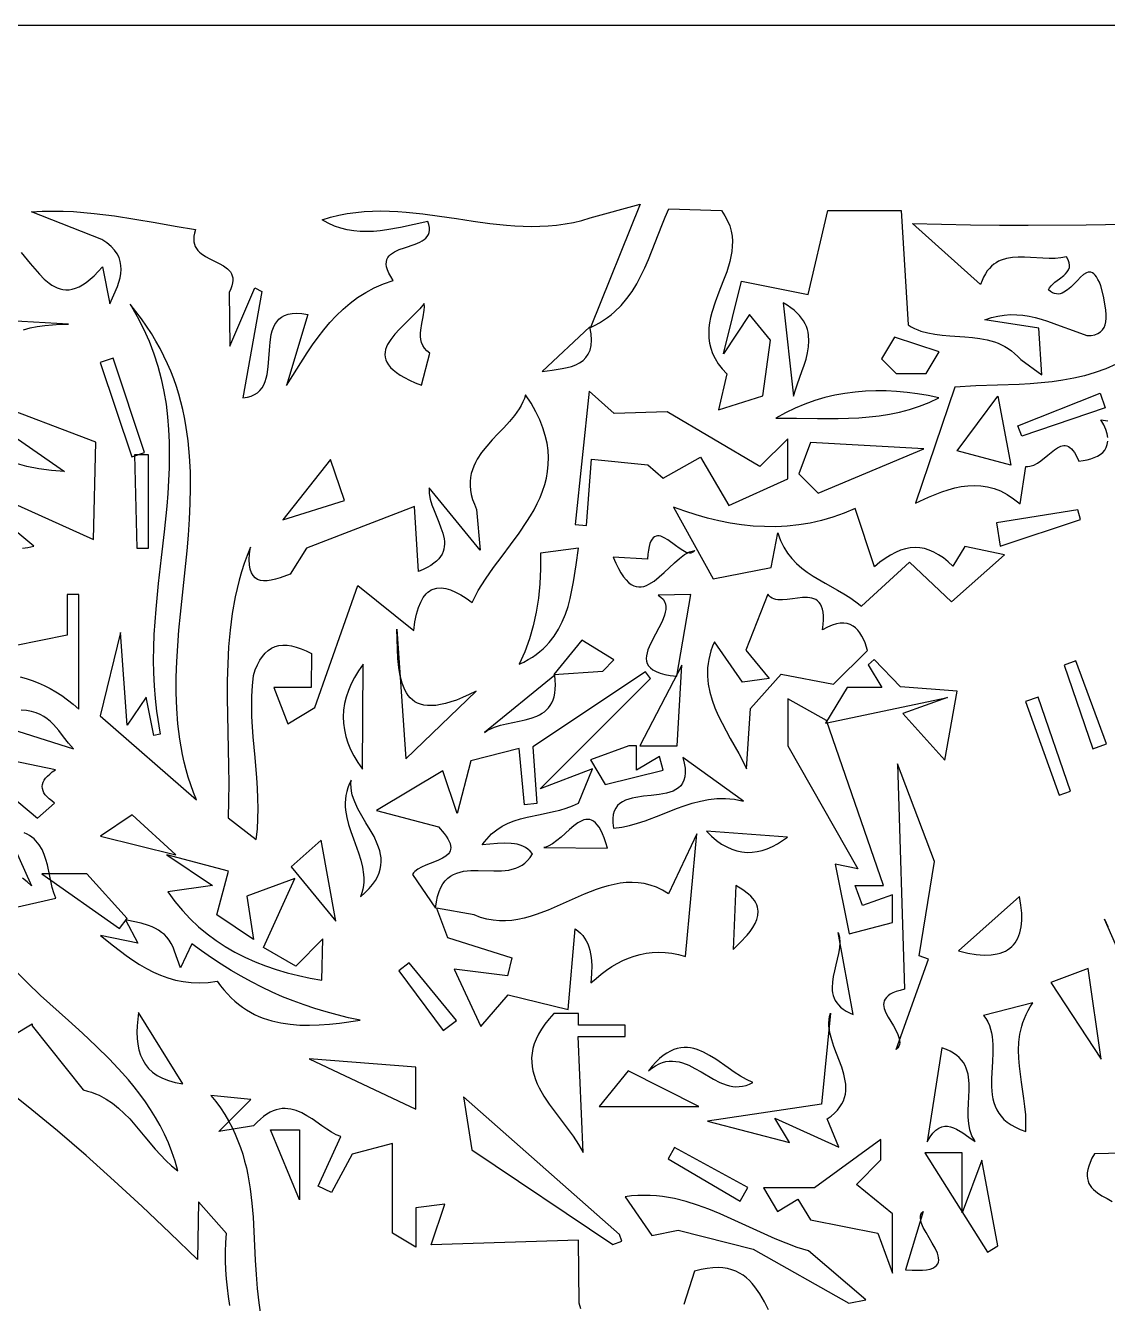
# Model space of a CAD drawing. Header units: metres. Extents: x 0 to 50, y 0 to 30.
# Drawn here: x 14.49 to 21.71, y 21.47 to 30 of the extents above; entities that cross this region are included whole.
import ezdxf

# ---------------------------------------------------------------- set-up
doc = ezdxf.new("R2010")
doc.units = ezdxf.units.M

msp = doc.modelspace()

# ---------------------------------------------------------------- linework, layer by layer
for points in [[(48, 30), (2, 30)], [(14.457016, 28.484497), (14.517451, 28.412404), (14.547899, 28.375535), (14.578965, 28.340095), (14.610994, 28.307567), (14.644333, 28.279434), (14.661603, 28.267479), (14.67933, 28.25718), (14.697558, 28.24872), (14.716331, 28.242287), (14.735691, 28.238065), (14.755682, 28.236239), (14.776348, 28.236995), (14.797732, 28.240519), (14.819877, 28.246995), (14.842827, 28.256609), (14.866624, 28.269547), (14.891313, 28.285994), (14.916936, 28.306135), (14.943538, 28.330156), (14.971161, 28.358242), (14.999848, 28.390578), (15.04876, 28.143334), (15.04876, 28.143334), (15.075753, 28.201503), (15.099325, 28.259232), (15.108852, 28.287796), (15.116351, 28.316084), (15.121432, 28.344044), (15.123704, 28.371619), (15.122777, 28.398755), (15.118259, 28.425398), (15.109759, 28.451491), (15.096888, 28.476981), (15.079253, 28.501813), (15.056466, 28.525931), (15.028133, 28.549281), (14.993866, 28.571807), (14.526461, 28.756351), (14.526461, 28.756351), (14.596838, 28.76023), (14.666792, 28.76163), (14.736357, 28.760758), (14.805566, 28.757825), (14.874453, 28.753038), (14.943052, 28.746608), (15.079519, 28.729649), (15.215235, 28.708621), (15.350469, 28.685194), (15.485488, 28.661039), (15.620563, 28.637828), (15.620563, 28.637828), (15.613577, 28.614729), (15.609536, 28.59355), (15.608237, 28.574162), (15.609475, 28.556438), (15.613046, 28.54025), (15.618747, 28.525472), (15.626373, 28.511976), (15.635721, 28.499635), (15.646586, 28.488321), (15.658764, 28.477907), (15.686245, 28.45927), (15.716532, 28.442704), (15.747991, 28.427191), (15.778992, 28.411713), (15.807902, 28.395249), (15.833089, 28.376783), (15.843776, 28.36648), (15.852921, 28.355295), (15.860319, 28.343099), (15.865766, 28.329765), (15.869058, 28.315167), (15.869991, 28.299176), (15.868362, 28.281666), (15.863966, 28.262509), (15.856599, 28.241578), (15.846057, 28.218745), (15.850406, 27.86002), (16.01702, 28.249107), (16.063377, 28.224588), (15.936861, 27.515421), (15.936861, 27.515421), (15.966649, 27.519201), (15.992665, 27.526224), (16.015181, 27.536253), (16.03447, 27.549052), (16.050803, 27.564384), (16.064455, 27.582013), (16.075696, 27.601703), (16.0848, 27.623218), (16.09204, 27.64632), (16.097688, 27.670775), (16.105298, 27.722794), (16.109812, 27.777384), (16.113409, 27.832654), (16.118271, 27.886715), (16.126579, 27.937674), (16.132706, 27.9614), (16.140513, 27.983642), (16.150271, 28.004163), (16.162253, 28.022728), (16.176732, 28.039099), (16.193981, 28.053041), (16.214272, 28.064317), (16.237878, 28.07269), (16.26507, 28.077925), (16.296123, 28.079786), (16.331308, 28.078035), (16.370898, 28.072436), (16.227567, 27.59706), (16.227567, 27.59706), (16.296569, 27.706985), (16.366335, 27.81513), (16.402284, 27.867815), (16.439359, 27.919191), (16.477872, 27.96897), (16.518134, 28.016864), (16.560458, 28.062585), (16.605154, 28.105845), (16.652535, 28.146356), (16.702912, 28.183831), (16.756597, 28.217981), (16.813902, 28.248518), (16.875138, 28.275155), (16.940617, 28.297603), (16.940617, 28.297603), (16.923651, 28.324141), (16.910719, 28.348267), (16.901574, 28.370131), (16.895968, 28.389883), (16.893655, 28.407672), (16.894386, 28.423647), (16.897914, 28.437959), (16.903993, 28.450757), (16.912374, 28.46219), (16.922811, 28.472409), (16.935056, 28.481562), (16.948862, 28.489799), (16.980165, 28.504125), (17.014744, 28.516584), (17.085809, 28.540683), (17.118339, 28.554717), (17.132988, 28.562754), (17.146229, 28.57167), (17.157815, 28.581615), (17.167499, 28.592739), (17.175034, 28.60519), (17.180172, 28.61912), (17.182666, 28.634676), (17.182268, 28.652009), (17.178732, 28.671269), (17.171809, 28.692604), (17.171809, 28.692604), (17.080384, 28.671935), (16.989267, 28.652179), (16.898748, 28.636041), (16.853804, 28.630174), (16.809118, 28.626226), (16.764726, 28.624535), (16.720666, 28.62544), (16.676972, 28.629278), (16.633682, 28.636387), (16.590832, 28.647106), (16.548458, 28.661773), (16.506595, 28.680726), (16.465281, 28.704303), (16.465281, 28.704303), (16.521528, 28.72095), (16.577744, 28.734463), (16.633932, 28.745049), (16.690091, 28.752918), (16.746222, 28.758277), (16.802326, 28.761336), (16.858405, 28.762303), (16.914459, 28.761386), (16.970488, 28.758793), (17.026493, 28.754734), (17.138436, 28.743048), (17.250295, 28.727996), (17.362076, 28.711247), (17.473784, 28.694466), (17.585427, 28.679323), (17.697011, 28.667484), (17.752782, 28.663325), (17.808542, 28.660618), (17.864289, 28.659571), (17.920026, 28.660392), (17.975753, 28.66329), (18.031471, 28.668474), (18.08718, 28.676151), (18.142882, 28.686531), (18.198577, 28.699822), (18.254266, 28.716232), (18.589313, 28.807787), (18.257832, 27.984261), (18.257832, 27.984261), (18.288299, 27.999246), (18.317206, 28.015314), (18.344618, 28.032418), (18.3706, 28.050514), (18.395217, 28.069558), (18.418534, 28.089502), (18.461525, 28.131916), (18.500094, 28.177396), (18.534758, 28.22558), (18.566038, 28.276108), (18.594451, 28.328619), (18.620518, 28.382753), (18.644756, 28.438148), (18.689823, 28.551279), (18.733805, 28.665126), (18.756686, 28.721417), (18.780852, 28.776804), (19.131924, 28.764582), (19.131924, 28.764582), (19.154887, 28.730607), (19.17308, 28.696632), (19.186841, 28.662656), (19.196505, 28.628679), (19.202407, 28.594699), (19.204885, 28.560717), (19.204273, 28.526733), (19.200908, 28.492744), (19.195126, 28.458752), (19.187263, 28.424756), (19.166637, 28.356747), (19.141717, 28.288716), (19.115192, 28.220657), (19.089749, 28.152567), (19.068076, 28.084441), (19.059494, 28.050364), (19.052862, 28.016277), (19.048516, 27.982179), (19.046792, 27.94807), (19.048027, 27.913949), (19.052557, 27.879816), (19.060716, 27.84567), (19.072842, 27.811511), (19.08927, 27.777338), (19.110336, 27.743152), (19.136377, 27.70895), (19.167727, 27.674734), (19.111653, 27.435435), (19.408167, 27.528603), (19.458826, 27.90041), (19.319376, 28.071377), (19.144508, 27.808859), (19.265387, 28.29427), (19.710048, 28.205637), (19.842689, 28.764582), (20.332199, 28.764582), (20.378488, 28.002622), (20.378488, 28.002622), (20.398921, 27.989884), (20.419979, 27.978773), (20.441618, 27.969163), (20.463794, 27.960925), (20.509591, 27.948057), (20.557028, 27.939151), (20.605761, 27.933185), (20.655449, 27.929139), (20.75632, 27.922731), (20.806819, 27.918328), (20.856903, 27.911765), (20.90623, 27.902024), (20.954458, 27.888083), (20.978053, 27.879219), (21.001244, 27.868923), (21.02399, 27.857067), (21.046247, 27.843523), (21.067973, 27.828165), (21.089124, 27.810865), (21.109658, 27.791495), (21.129532, 27.769927), (21.270652, 27.667739), (21.250115, 27.980161), (20.88935, 28.034997), (20.88935, 28.034997), (20.933761, 28.050345), (20.977198, 28.061168), (21.019818, 28.06781), (21.061774, 28.070618), (21.103224, 28.069935), (21.144322, 28.066107), (21.185224, 28.059479), (21.226085, 28.050395), (21.267061, 28.0392), (21.308307, 28.026239), (21.392232, 27.996399), (21.479105, 27.963634), (21.570169, 27.930703), (21.570169, 27.930703), (21.599017, 27.932019), (21.623736, 27.936522), (21.644553, 27.944086), (21.661696, 27.954583), (21.675393, 27.967884), (21.685873, 27.983863), (21.693364, 28.00239), (21.698093, 28.023339), (21.700289, 28.046581), (21.70018, 28.07199), (21.697994, 28.099436), (21.693959, 28.128792), (21.681254, 28.192724), (21.663892, 28.262764), (21.663892, 28.262764), (21.654675, 28.286382), (21.645419, 28.306045), (21.636117, 28.321991), (21.626763, 28.334457), (21.617349, 28.343683), (21.607867, 28.349905), (21.598311, 28.353362), (21.588674, 28.354291), (21.578947, 28.352931), (21.569124, 28.349518), (21.549161, 28.337489), (21.528726, 28.320107), (21.507762, 28.299276), (21.464015, 28.254874), (21.441116, 28.235111), (21.417457, 28.219509), (21.405324, 28.213864), (21.39298, 28.209973), (21.380416, 28.208074), (21.367626, 28.208405), (21.354603, 28.211204), (21.341339, 28.216708), (21.327827, 28.225156), (21.314059, 28.236785), (21.314059, 28.236785), (21.321705, 28.250263), (21.331961, 28.262891), (21.344266, 28.274859), (21.358057, 28.286357), (21.38785, 28.308696), (21.416843, 28.331421), (21.429634, 28.343403), (21.440539, 28.356048), (21.448994, 28.369547), (21.454439, 28.384089), (21.456311, 28.399862), (21.454047, 28.417057), (21.447086, 28.435863), (21.434865, 28.456467), (21.434865, 28.456467), (21.397921, 28.449102), (21.359236, 28.445745), (21.319214, 28.445418), (21.27826, 28.447141), (21.195179, 28.452822), (21.153862, 28.454823), (21.113234, 28.454959), (21.073701, 28.45225), (21.035667, 28.445718), (20.999539, 28.434384), (20.982316, 28.42661), (20.965721, 28.417269), (20.949805, 28.406238), (20.934618, 28.393394), (20.920211, 28.378616), (20.906636, 28.36178), (20.893942, 28.342765), (20.88218, 28.321449), (20.8714, 28.297708), (20.861654, 28.27142), (20.406925, 28.679158), (20.406925, 28.679158), (20.600326, 28.673866), (20.793632, 28.670364), (20.986846, 28.668481), (21.179968, 28.668049), (21.565948, 28.670857), (21.951585, 28.677434)], [(19.543271, 28.149223), (19.613644, 27.527075), (19.613644, 27.527075), (19.625573, 27.567992), (19.639404, 27.609148), (19.669275, 27.691741), (19.683567, 27.732959), (19.696265, 27.773979), (19.706494, 27.814691), (19.713381, 27.854987), (19.716052, 27.894756), (19.713632, 27.93389), (19.710241, 27.953184), (19.705248, 27.972279), (19.698547, 27.99116), (19.690026, 28.009813), (19.679577, 28.028226), (19.667091, 28.046385), (19.652458, 28.064275), (19.635569, 28.081883), (19.616316, 28.099195), (19.594587, 28.116199), (19.570275, 28.132879), (19.543271, 28.149223)], [(15.183282, 28.141097), (15.183282, 28.141097), (15.23159, 28.058611), (15.274061, 27.975794), (15.311003, 27.892663), (15.342723, 27.809235), (15.36953, 27.725528), (15.39173, 27.64156), (15.409633, 27.557347), (15.423546, 27.472908), (15.433777, 27.38826), (15.440633, 27.303421), (15.444423, 27.218408), (15.445455, 27.133239), (15.444036, 27.047931), (15.440475, 26.962502), (15.435078, 26.876969), (15.428155, 26.79135), (15.410959, 26.619923), (15.39135, 26.448363), (15.371791, 26.276808), (15.354745, 26.105401), (15.347934, 26.019796), (15.342675, 25.93428), (15.339275, 25.848871), (15.338044, 25.763586), (15.339288, 25.678443), (15.343316, 25.593459), (15.350434, 25.508653), (15.360953, 25.424041), (15.384243, 25.270061), (15.342853, 25.261622), (15.290692, 25.517899), (15.165063, 25.329301), (15.119774, 25.947965), (14.983638, 25.392114), (15.626177, 24.831798), (15.626177, 24.831798), (15.606325, 24.881672), (15.588327, 24.931747), (15.572112, 24.982016), (15.557611, 25.032472), (15.544753, 25.083108), (15.53347, 25.133917), (15.515345, 25.236028), (15.502679, 25.338749), (15.494912, 25.442024), (15.491487, 25.5458), (15.491844, 25.65002), (15.495426, 25.754629), (15.501673, 25.859572), (15.510028, 25.964794), (15.519932, 26.07024), (15.542153, 26.281581), (15.563868, 26.493155), (15.57314, 26.598891), (15.580611, 26.704519), (15.585721, 26.809984), (15.587912, 26.915232), (15.586627, 27.020206), (15.581305, 27.124851), (15.57139, 27.229113), (15.556323, 27.332936), (15.546682, 27.384666), (15.535544, 27.436265), (15.522839, 27.487727), (15.508497, 27.539045), (15.492447, 27.590212), (15.474621, 27.64122), (15.454949, 27.692064), (15.43336, 27.742736), (15.409784, 27.793229), (15.384153, 27.843536), (15.356396, 27.893651), (15.326444, 27.943567), (15.294226, 27.993276), (15.259673, 28.042772), (15.222715, 28.092048), (15.183282, 28.141097)], [(17.148039, 28.143711), (17.148039, 28.143711), (17.118146, 28.10967), (17.084991, 28.075635), (17.014973, 28.007581), (16.981153, 27.973557), (16.950154, 27.939532), (16.923497, 27.905505), (16.902704, 27.871474), (16.894981, 27.854456), (16.889294, 27.837437), (16.885833, 27.820415), (16.884789, 27.803392), (16.886352, 27.786366), (16.890711, 27.769337), (16.898057, 27.752306), (16.90858, 27.735271), (16.92247, 27.718233), (16.939918, 27.701191), (16.961112, 27.684146), (16.986245, 27.667096), (17.015505, 27.650043), (17.049083, 27.632984), (17.087169, 27.615922), (17.129952, 27.598854), (17.184738, 27.812848), (17.184738, 27.812848), (17.164883, 27.829287), (17.14947, 27.846748), (17.138048, 27.865134), (17.130168, 27.884346), (17.12538, 27.904287), (17.123234, 27.924859), (17.123279, 27.945963), (17.125066, 27.967502), (17.132063, 28.011493), (17.140624, 28.056047), (17.14715, 28.100381), (17.148524, 28.12222), (17.148039, 28.143711)], [(14.472336, 27.969809), (14.517164, 27.982377), (14.564282, 27.991865), (14.613481, 27.998681), (14.664551, 28.003236), (14.717283, 28.005941), (14.771467, 28.007205), (14.224151, 28.038999)], [(18.253752, 27.989594), (17.93367, 27.691767), (17.93367, 27.691767), (18.002138, 27.699828), (18.068929, 27.709835), (18.100687, 27.716566), (18.130817, 27.724982), (18.158913, 27.73548), (18.184574, 27.748462), (18.207395, 27.764325), (18.226973, 27.783469), (18.242905, 27.806294), (18.254788, 27.833198), (18.262217, 27.864581), (18.26479, 27.900842), (18.262102, 27.94238), (18.253752, 27.989594)], [(20.28614, 27.920092), (20.199807, 27.776085), (20.298413, 27.677398), (20.497567, 27.677398), (20.584182, 27.821876), (20.28614, 27.920092)], [(14.984442, 27.751096), (15.194338, 27.122198), (15.27872, 27.150298), (15.070087, 27.779564), (14.984442, 27.751096)], [(21.767087, 27.73923), (21.697586, 27.708986), (21.627171, 27.683658), (21.555973, 27.662775), (21.484126, 27.645864), (21.411762, 27.632453), (21.339016, 27.622069), (21.266018, 27.61424), (21.192904, 27.608493), (21.119805, 27.604357), (20.974186, 27.599024), (20.830224, 27.594462), (20.688984, 27.586892), (20.42693, 26.810986)], [(18.247822, 27.560151), (18.156121, 26.670082), (18.229609, 26.663894), (18.263214, 27.104655), (18.64063, 27.068335), (18.742157, 26.978337), (18.991187, 27.119948), (19.179953, 26.795849), (19.57422, 26.974748), (19.57422, 27.242524), (19.387963, 27.056114), (18.769546, 27.421111), (18.416016, 27.411241), (18.247822, 27.560151)], [(19.49482, 27.379436), (19.49482, 27.379436), (19.63343, 27.379068), (19.772226, 27.377396), (19.910761, 27.377553), (19.979791, 27.379296), (20.048588, 27.382671), (20.117096, 27.388069), (20.18526, 27.395882), (20.253023, 27.4065), (20.32033, 27.420317), (20.387124, 27.437722), (20.45335, 27.459107), (20.518952, 27.484865), (20.583874, 27.515386), (20.583874, 27.515386), (20.512559, 27.529653), (20.441596, 27.541454), (20.371002, 27.550669), (20.300794, 27.557175), (20.230991, 27.560849), (20.16161, 27.561569), (20.092667, 27.559214), (20.024181, 27.553661), (19.956169, 27.544787), (19.888648, 27.532471), (19.821636, 27.51659), (19.755151, 27.497022), (19.689209, 27.473645), (19.623828, 27.446336), (19.559026, 27.414974), (19.49482, 27.379436)], [(14.153029, 26.923597), (14.938367, 26.56896), (14.954755, 27.219524), (14.237638, 27.49027)], [(17.824222, 27.536064), (17.824222, 27.536064), (17.816094, 27.511461), (17.806059, 27.487602), (17.794294, 27.464419), (17.780976, 27.441842), (17.750391, 27.398222), (17.715721, 27.356181), (17.678383, 27.315158), (17.639797, 27.274592), (17.60138, 27.233922), (17.564549, 27.192587), (17.530723, 27.150026), (17.501319, 27.105677), (17.488718, 27.082657), (17.477755, 27.05898), (17.468606, 27.034575), (17.461449, 27.009373), (17.456461, 26.983303), (17.453819, 26.956296), (17.453701, 26.92828), (17.456283, 26.899186), (17.461743, 26.868945), (17.470258, 26.837484), (17.482006, 26.804736), (17.497163, 26.770629), (17.5212, 26.497538), (17.179831, 26.913756), (17.179831, 26.913756), (17.179524, 26.895149), (17.180831, 26.876395), (17.187597, 26.838532), (17.198737, 26.800345), (17.212858, 26.762018), (17.244476, 26.685659), (17.259189, 26.64799), (17.271316, 26.610901), (17.279464, 26.574574), (17.281611, 26.556753), (17.282241, 26.53919), (17.281181, 26.521907), (17.278256, 26.504928), (17.273292, 26.488274), (17.266115, 26.471969), (17.256552, 26.456036), (17.244428, 26.440495), (17.22957, 26.425371), (17.211802, 26.410686), (17.190952, 26.396462), (17.166846, 26.382722), (17.139308, 26.369489), (17.108166, 26.356785), (17.082893, 26.790124), (16.361637, 26.510586), (16.252819, 26.339088), (16.252819, 26.339088), (16.184918, 26.31377), (16.154024, 26.304537), (16.125302, 26.297936), (16.098853, 26.294224), (16.074777, 26.293661), (16.053175, 26.296508), (16.034147, 26.303023), (16.017795, 26.313467), (16.004218, 26.328097), (15.993518, 26.347175), (15.985795, 26.37096), (15.981149, 26.399711), (15.979682, 26.433687), (15.981494, 26.473149), (15.986686, 26.518355), (15.986686, 26.518355), (15.965093, 26.463614), (15.945532, 26.408718), (15.927909, 26.353669), (15.91213, 26.298474), (15.898101, 26.243136), (15.885729, 26.187659), (15.865576, 26.076309), (15.850922, 25.964459), (15.841013, 25.852143), (15.835099, 25.739397), (15.832429, 25.626257), (15.832252, 25.512757), (15.833814, 25.398933), (15.839157, 25.170453), (15.841435, 25.055868), (15.842447, 24.9411), (15.841444, 24.826184), (15.837673, 24.711156), (16.025792, 24.567178), (16.025792, 24.567178), (16.033164, 24.635828), (16.037193, 24.704396), (16.03835, 24.772893), (16.037109, 24.841331), (16.03394, 24.909719), (16.029317, 24.97807), (16.017593, 25.114703), (16.005713, 25.251319), (16.000894, 25.319648), (15.997453, 25.388007), (15.995861, 25.456405), (15.99659, 25.524855), (16.000112, 25.593368), (16.006899, 25.661954), (16.006899, 25.661954), (16.019355, 25.699681), (16.033479, 25.733423), (16.049251, 25.763213), (16.066651, 25.78909), (16.085659, 25.811089), (16.106258, 25.829246), (16.128427, 25.843598), (16.152146, 25.854181), (16.177397, 25.86103), (16.20416, 25.864182), (16.232416, 25.863674), (16.262145, 25.859541), (16.293327, 25.851819), (16.325945, 25.840546), (16.359977, 25.825756), (16.395405, 25.807487), (16.392941, 25.580685), (16.144111, 25.580685), (16.235795, 25.338773), (16.416194, 25.447102), (16.703861, 26.262928), (17.077906, 25.961513), (17.077906, 25.961513), (17.08563, 26.01976), (17.095865, 26.070817), (17.108549, 26.114895), (17.123616, 26.152208), (17.141003, 26.182967), (17.160647, 26.207385), (17.171295, 26.217282), (17.182483, 26.225674), (17.194204, 26.232586), (17.206448, 26.238046), (17.232477, 26.244714), (17.260508, 26.245889), (17.290475, 26.241785), (17.322315, 26.232614), (17.355964, 26.218587), (17.391359, 26.199918), (17.428435, 26.176817), (17.467128, 26.149499), (17.467128, 26.149499), (17.48683, 26.189088), (17.508546, 26.228242), (17.532021, 26.267027), (17.556998, 26.305512), (17.61043, 26.381852), (17.66679, 26.457803), (17.724025, 26.533907), (17.780081, 26.610706), (17.832907, 26.688741), (17.857467, 26.728392), (17.880449, 26.768554), (17.901597, 26.809297), (17.920654, 26.850687), (17.937364, 26.892792), (17.95147, 26.935681), (17.962715, 26.97942), (17.970843, 27.024077), (17.975597, 27.069721), (17.976721, 27.116419), (17.973957, 27.164238), (17.96705, 27.213247), (17.955743, 27.263512), (17.939779, 27.315102), (17.918901, 27.368085), (17.892854, 27.422528), (17.861379, 27.478498), (17.824222, 27.536064)], [(20.976634, 27.52652), (21.064639, 27.066559), (20.705714, 27.160269), (20.976634, 27.52652)], [(21.694231, 27.447909), (21.136114, 27.259324), (21.110238, 27.329072), (21.659371, 27.546924), (21.694231, 27.447909)], [(14.19691, 27.402821), (14.744726, 27.02339), (14.744726, 27.02339), (14.657858, 27.028962), (14.574152, 27.040074), (14.4935, 27.056539), (14.415798, 27.078171)], [(21.71064, 27.249544), (21.706099, 27.275724), (21.697228, 27.30424), (21.683777, 27.33516), (21.665496, 27.368552), (21.665496, 27.368552), (21.711181, 27.361993)], [(19.726224, 27.21719), (19.647286, 27.008909), (19.776996, 26.879091), (20.483373, 27.173889), (19.726224, 27.21719)], [(20.42693, 26.810986), (20.42693, 26.810986), (20.514486, 26.851579), (20.558239, 26.87009), (20.601977, 26.886872), (20.6457, 26.901522), (20.689411, 26.913635), (20.73311, 26.922809), (20.776798, 26.928639), (20.820477, 26.930722), (20.864147, 26.928655), (20.907811, 26.922033), (20.951468, 26.910453), (20.995121, 26.893512), (21.03877, 26.870806), (21.082417, 26.841931), (21.126063, 26.806484), (21.164859, 27.056149), (21.164859, 27.056149), (21.178083, 27.056224), (21.191087, 27.057959), (21.216469, 27.065776), (21.241068, 27.078327), (21.264946, 27.094338), (21.310793, 27.131647), (21.354514, 27.167518), (21.375735, 27.18173), (21.396613, 27.191763), (21.406943, 27.194814), (21.417211, 27.196343), (21.427425, 27.19619), (21.437593, 27.194196), (21.447723, 27.190203), (21.457821, 27.18405), (21.467898, 27.175579), (21.477959, 27.164631), (21.488013, 27.151046), (21.498069, 27.134666), (21.518214, 27.092881), (21.518214, 27.092881), (21.54617, 27.096324), (21.57279, 27.101289), (21.597826, 27.107843), (21.621026, 27.116053), (21.642143, 27.125989), (21.660926, 27.137718), (21.677126, 27.151308), (21.690492, 27.166826), (21.700777, 27.184341), (21.707729, 27.203921), (21.7111, 27.225632)], [(15.213609, 27.133805), (15.229338, 26.510603), (15.30665, 26.512557), (15.30665, 27.133805), (15.213609, 27.133805)], [(16.522584, 27.102835), (16.202669, 26.700187), (16.61593, 26.830039), (16.522584, 27.102835)], [(14.465657, 26.511296), (14.502005, 26.516669), (14.540656, 26.525839), (14.121031, 26.873755)], [(18.811701, 26.784475), (19.077229, 26.307206), (19.464383, 26.381899), (19.508038, 26.614086), (19.508038, 26.614086), (19.516195, 26.588271), (19.525465, 26.563812), (19.547144, 26.518686), (19.572662, 26.478166), (19.601609, 26.44171), (19.633575, 26.408776), (19.668148, 26.378822), (19.704919, 26.351306), (19.743475, 26.325685), (19.824303, 26.277962), (19.907346, 26.231317), (19.948671, 26.207043), (19.989317, 26.181413), (20.028874, 26.153883), (20.06693, 26.123912), (20.387716, 26.417257), (20.668567, 26.154309), (21.022111, 26.467599), (20.756898, 26.521668), (20.676996, 26.391807), (20.676996, 26.391807), (20.644986, 26.421151), (20.613277, 26.446576), (20.581781, 26.468075), (20.550412, 26.485641), (20.519084, 26.499268), (20.487709, 26.508948), (20.456202, 26.514676), (20.424477, 26.516445), (20.392446, 26.514248), (20.360023, 26.508077), (20.327122, 26.497928), (20.293656, 26.483793), (20.259539, 26.465665), (20.224684, 26.443537), (20.189005, 26.417404), (20.152416, 26.387258), (20.025331, 26.777304), (20.025331, 26.777304), (19.950284, 26.74519), (19.87494, 26.718246), (19.799338, 26.696296), (19.723521, 26.679162), (19.647528, 26.666665), (19.571401, 26.658628), (19.49518, 26.654874), (19.418906, 26.655224), (19.342619, 26.659502), (19.266362, 26.667529), (19.190174, 26.679127), (19.114095, 26.694119), (19.038168, 26.712328), (18.962433, 26.733575), (18.88693, 26.757683), (18.811701, 26.784475)], [(20.992945, 26.52408), (21.528222, 26.702972), (21.510509, 26.767552), (20.968788, 26.68097), (20.992945, 26.52408)], [(18.40945, 26.452533), (18.40945, 26.452533), (18.426504, 26.411806), (18.443553, 26.37638), (18.460596, 26.345997), (18.477635, 26.320397), (18.494668, 26.299322), (18.511697, 26.282513), (18.52872, 26.269711), (18.545739, 26.260658), (18.562753, 26.255095), (18.579762, 26.252763), (18.596766, 26.253404), (18.613766, 26.256758), (18.630761, 26.262567), (18.647751, 26.270571), (18.681718, 26.292134), (18.715667, 26.319377), (18.749598, 26.350228), (18.817409, 26.414478), (18.851289, 26.443737), (18.885154, 26.468325), (18.90208, 26.47822), (18.919002, 26.486172), (18.93592, 26.491921), (18.952835, 26.495208), (18.952835, 26.495208), (18.944989, 26.487171), (18.936424, 26.481902), (18.927197, 26.479165), (18.917367, 26.478724), (18.906994, 26.480342), (18.896138, 26.483783), (18.873208, 26.495189), (18.849053, 26.511052), (18.824144, 26.529479), (18.773958, 26.566466), (18.749628, 26.581245), (18.726436, 26.591026), (18.715415, 26.593452), (18.704857, 26.593919), (18.69482, 26.592192), (18.685363, 26.588033), (18.676546, 26.581207), (18.668428, 26.571477), (18.661067, 26.558607), (18.654524, 26.542361), (18.648856, 26.522502), (18.644124, 26.498794), (18.640387, 26.471), (18.637703, 26.438884), (18.40945, 26.452533)], [(17.781794, 25.736614), (17.781794, 25.736614), (17.812841, 25.751711), (17.841993, 25.767738), (17.869321, 25.784659), (17.894894, 25.802441), (17.918779, 25.821051), (17.941047, 25.840453), (17.961766, 25.860615), (17.981006, 25.881503), (18.015321, 25.925318), (18.044546, 25.971628), (18.069232, 26.020162), (18.089931, 26.070647), (18.107195, 26.122812), (18.121577, 26.176386), (18.133627, 26.231098), (18.143898, 26.286676), (18.161311, 26.399344), (18.178232, 26.512221), (17.92394, 26.478365), (17.92394, 26.478365), (17.92415, 26.373823), (17.919531, 26.273526), (17.90993, 26.177042), (17.895193, 26.083935), (17.875165, 25.993773), (17.849692, 25.906121), (17.81862, 25.820546), (17.781794, 25.736614)], [(14.449688, 25.652779), (14.490186, 25.641252), (14.530439, 25.627745), (14.570437, 25.612159), (14.610169, 25.5944), (14.649627, 25.574368), (14.688799, 25.551967), (14.727675, 25.5271), (14.766247, 25.499671), (14.804502, 25.469581), (14.842433, 25.436734), (14.841097, 26.201933), (14.763505, 26.201933), (14.763505, 25.931336), (14.234204, 25.823344)], [(18.927385, 26.201933), (18.709644, 26.19877), (18.709644, 26.19877), (18.727777, 26.185581), (18.741532, 26.171143), (18.751256, 26.155556), (18.757293, 26.13892), (18.759989, 26.121337), (18.759691, 26.102908), (18.756744, 26.083733), (18.751493, 26.063913), (18.735465, 26.022743), (18.714372, 25.980203), (18.668054, 25.894242), (18.64836, 25.852434), (18.640589, 25.832176), (18.634663, 25.812484), (18.630929, 25.793457), (18.629731, 25.775197), (18.631415, 25.757805), (18.636327, 25.741381), (18.644813, 25.726026), (18.657218, 25.711842), (18.673888, 25.698928), (18.695169, 25.687387), (18.721407, 25.677318), (18.752947, 25.668822), (18.790134, 25.662001), (18.833316, 25.656955), (18.927385, 26.201933)], [(19.441379, 26.205656), (19.295307, 25.831388), (19.450254, 25.641422), (19.272063, 25.617104), (19.084444, 25.886375), (19.084444, 25.886375), (19.071912, 25.856566), (19.061489, 25.827136), (19.053088, 25.79807), (19.046622, 25.76935), (19.042004, 25.74096), (19.039149, 25.712883), (19.037969, 25.685104), (19.038378, 25.657604), (19.043617, 25.60338), (19.054172, 25.550078), (19.069353, 25.497565), (19.088466, 25.445709), (19.110819, 25.394378), (19.13572, 25.343439), (19.190395, 25.242204), (19.246952, 25.140945), (19.274205, 25.089975), (19.299851, 25.038601), (19.325174, 25.44162), (19.530059, 25.670108), (19.880265, 25.602993), (20.107693, 25.82868), (20.107693, 25.82868), (20.090373, 25.879729), (20.08022, 25.903347), (20.068931, 25.925345), (20.0564, 25.945458), (20.042521, 25.963424), (20.027189, 25.978981), (20.010297, 25.991866), (19.99174, 26.001816), (19.971413, 26.008568), (19.949208, 26.011859), (19.925021, 26.011428), (19.898746, 26.00701), (19.870277, 25.998343), (19.839508, 25.985165), (19.806333, 25.967213), (19.806333, 25.967213), (19.810511, 26.001743), (19.812449, 26.032527), (19.812272, 26.059766), (19.810101, 26.083659), (19.806062, 26.104407), (19.800277, 26.122208), (19.792869, 26.137263), (19.783962, 26.149772), (19.77368, 26.159934), (19.762145, 26.16795), (19.749482, 26.174019), (19.735813, 26.178341), (19.721263, 26.181115), (19.705954, 26.182543), (19.673554, 26.182155), (19.639601, 26.178776), (19.605082, 26.174004), (19.570985, 26.169439), (19.538297, 26.166678), (19.508005, 26.167321), (19.494066, 26.169418), (19.481096, 26.172966), (19.469219, 26.178163), (19.458558, 26.185211), (19.449237, 26.194309), (19.441379, 26.205656)], [(16.963794, 25.970668), (17.02485, 25.105536), (17.493963, 25.556435), (17.493963, 25.556435), (17.447289, 25.533799), (17.403488, 25.514386), (17.362465, 25.498102), (17.324129, 25.484856), (17.288386, 25.474555), (17.255144, 25.467105), (17.224308, 25.462415), (17.195787, 25.460391), (17.169487, 25.46094), (17.145316, 25.463971), (17.123179, 25.46939), (17.102986, 25.477104), (17.084641, 25.487021), (17.068053, 25.499048), (17.053128, 25.513093), (17.039774, 25.529062), (17.027896, 25.546863), (17.017404, 25.566404), (17.008202, 25.587591), (17.0002, 25.610331), (16.987417, 25.660103), (16.978313, 25.714978), (16.972142, 25.774214), (16.968161, 25.837068), (16.963794, 25.970668)], [(18.199716, 25.897116), (18.013657, 25.669006), (18.338938, 25.690424), (18.41398, 25.765528), (18.199716, 25.897116)], [(20.11166, 25.732571), (20.202716, 25.580685), (19.96994, 25.580685), (19.827204, 25.342595), (20.639908, 25.514243), (20.343375, 25.407403), (20.622066, 25.096606), (20.705607, 25.557905), (20.327799, 25.586757), (20.151295, 25.768926), (20.11166, 25.732571)], [(16.740538, 25.73627), (16.740538, 25.73627), (16.70937, 25.692541), (16.682347, 25.648818), (16.659462, 25.605101), (16.640704, 25.561392), (16.626064, 25.51769), (16.615533, 25.473995), (16.609102, 25.430307), (16.606761, 25.386628), (16.608501, 25.342955), (16.614313, 25.299291), (16.624187, 25.255635), (16.638113, 25.211987), (16.656083, 25.168348), (16.678088, 25.124717), (16.704117, 25.081095), (16.734162, 25.037482), (16.740538, 25.73627)], [(18.624944, 25.685804), (17.871656, 25.186601), (17.899351, 24.806471), (17.817698, 24.799201), (17.780344, 25.175357), (17.458508, 25.091331), (17.367214, 24.74108), (17.272222, 25.02629), (16.829533, 24.761572), (17.242966, 24.651017), (17.242966, 24.651017), (17.280496, 24.607884), (17.29457, 24.588662), (17.305724, 24.570895), (17.314115, 24.554502), (17.319901, 24.5394), (17.323237, 24.525509), (17.32428, 24.512747), (17.323188, 24.501034), (17.320116, 24.490287), (17.315221, 24.480425), (17.30866, 24.471368), (17.291167, 24.45534), (17.268889, 24.441552), (17.243079, 24.429354), (17.214991, 24.418095), (17.156993, 24.395792), (17.129589, 24.383446), (17.104919, 24.369437), (17.084237, 24.353114), (17.075782, 24.343881), (17.068795, 24.333826), (17.22279, 24.10936), (17.22279, 24.10936), (17.228479, 24.150437), (17.236384, 24.186843), (17.246378, 24.218852), (17.258333, 24.246741), (17.272121, 24.270784), (17.287613, 24.291257), (17.304681, 24.308435), (17.323198, 24.322594), (17.343035, 24.334008), (17.364064, 24.342953), (17.386158, 24.349704), (17.409187, 24.354536), (17.433025, 24.357725), (17.457543, 24.359546), (17.508107, 24.360185), (17.611763, 24.357159), (17.662805, 24.357899), (17.687682, 24.359795), (17.711958, 24.363076), (17.735506, 24.368017), (17.758197, 24.374893), (17.779904, 24.38398), (17.800498, 24.395553), (17.819851, 24.409887), (17.837836, 24.427257), (17.854324, 24.447939), (17.869187, 24.472208), (17.869187, 24.472208), (17.854833, 24.488769), (17.8395, 24.502653), (17.82321, 24.514065), (17.805988, 24.523208), (17.787857, 24.530287), (17.76884, 24.535506), (17.748961, 24.53907), (17.728243, 24.541182), (17.684384, 24.541867), (17.637451, 24.539197), (17.535111, 24.530322), (17.535111, 24.530322), (17.54932, 24.551018), (17.564314, 24.570108), (17.58005, 24.587675), (17.596489, 24.603804), (17.631309, 24.63208), (17.668449, 24.655604), (17.707582, 24.675044), (17.748381, 24.691069), (17.790521, 24.704347), (17.833674, 24.715547), (17.921719, 24.734384), (18.009906, 24.752927), (18.053236, 24.763759), (18.095623, 24.776523), (18.13674, 24.791886), (18.176262, 24.810519), (18.271835, 25.03807), (17.921136, 24.904936), (18.658733, 25.642699), (18.624944, 25.685804)], [(18.836362, 25.192405), (18.866771, 25.730077), (18.587691, 25.192405), (18.836362, 25.192405)], [(21.418843, 25.729942), (21.610504, 25.172198), (21.703119, 25.205028), (21.497353, 25.758676), (21.418843, 25.729942)], [(18.018456, 25.663892), (17.550152, 25.280574), (17.550152, 25.280574), (17.56541, 25.291628), (17.581767, 25.301378), (17.617321, 25.317506), (17.655903, 25.330052), (17.696603, 25.340107), (17.780708, 25.35711), (17.822291, 25.366242), (17.862347, 25.37725), (17.899964, 25.391227), (17.917573, 25.39967), (17.934231, 25.409264), (17.949824, 25.420146), (17.964237, 25.432452), (17.977357, 25.44632), (17.98907, 25.461885), (17.999263, 25.479284), (18.00782, 25.498653), (18.014629, 25.52013), (18.019575, 25.543849), (18.022545, 25.569949), (18.023424, 25.598565), (18.022099, 25.629834), (18.018456, 25.663892)], [(19.57422, 25.506362), (19.57422, 25.193218), (20.041383, 24.371124), (19.891142, 24.403345), (19.983834, 23.937554), (20.272549, 24.012933), (20.272549, 24.198407), (20.072524, 24.126339), (20.024254, 24.260532), (20.214511, 24.260532), (19.832498, 25.361723), (19.57422, 25.506362)], [(21.160631, 25.48746), (21.386024, 24.86354), (21.461914, 24.890614), (21.245012, 25.517365), (21.160631, 25.48746)], [(14.29274, 25.334659), (14.805283, 25.171803), (14.805283, 25.171803), (14.771428, 25.210552), (14.739385, 25.252398), (14.70684, 25.294884), (14.671479, 25.335551), (14.652021, 25.354434), (14.630991, 25.371941), (14.608101, 25.387764), (14.583062, 25.401595), (14.555584, 25.413128), (14.525378, 25.422056), (14.492156, 25.42807), (14.455629, 25.430864)], [(18.513793, 25.192405), (18.256429, 25.099677), (18.35552, 24.934389), (18.741666, 25.029595), (18.717283, 25.120458), (18.565522, 25.029327), (18.565522, 25.192405), (18.513793, 25.192405)], [(14.16312, 25.046004), (14.565998, 24.709996), (14.679447, 24.810596), (14.679447, 24.810596), (14.660126, 24.824016), (14.643389, 24.837569), (14.629243, 24.851238), (14.617696, 24.865004), (14.608756, 24.878849), (14.60243, 24.892756), (14.598725, 24.906705), (14.59765, 24.920679), (14.599211, 24.934659), (14.603417, 24.948628), (14.610274, 24.962567), (14.619791, 24.976459), (14.631974, 24.990284), (14.646833, 25.004025), (14.664373, 25.017665), (14.684602, 25.031183), (14.223186, 25.127489), (14.16312, 25.046004)], [(18.874023, 25.115372), (18.874023, 25.115372), (18.883668, 25.076711), (18.888969, 25.042389), (18.890207, 25.012126), (18.887659, 24.985644), (18.881605, 24.962661), (18.872324, 24.942899), (18.860093, 24.926077), (18.845193, 24.911918), (18.827902, 24.90014), (18.808499, 24.890464), (18.787262, 24.882611), (18.764471, 24.876301), (18.715342, 24.867192), (18.663343, 24.860901), (18.610703, 24.85519), (18.559655, 24.847824), (18.535425, 24.84282), (18.512429, 24.836565), (18.490947, 24.828777), (18.471257, 24.819177), (18.453637, 24.807485), (18.438368, 24.793423), (18.425728, 24.77671), (18.415996, 24.757067), (18.40945, 24.734214), (18.406369, 24.707871), (18.407033, 24.67776), (18.41172, 24.6436), (18.41172, 24.6436), (18.465601, 24.649955), (18.518712, 24.660755), (18.571225, 24.675187), (18.623315, 24.692434), (18.726924, 24.732122), (18.830931, 24.773303), (18.883519, 24.792418), (18.93673, 24.809464), (18.990736, 24.823625), (19.045713, 24.834088), (19.101835, 24.840039), (19.159275, 24.840662), (19.188544, 24.838722), (19.218208, 24.835144), (19.248288, 24.829827), (19.278808, 24.82267), (18.874023, 25.115372)], [(20.306265, 25.071917), (20.353801, 23.56742), (20.353801, 23.56742), (20.324025, 23.560168), (20.29839, 23.552124), (20.276663, 23.543332), (20.258612, 23.533838), (20.244002, 23.523686), (20.2326, 23.512921), (20.224174, 23.501589), (20.21849, 23.489734), (20.215314, 23.477402), (20.214415, 23.464636), (20.215557, 23.451483), (20.21851, 23.437987), (20.228909, 23.410145), (20.243747, 23.381472), (20.279276, 23.323066), (20.296236, 23.294054), (20.310173, 23.265648), (20.31922, 23.238208), (20.321327, 23.224962), (20.321512, 23.212093), (20.319542, 23.199645), (20.315183, 23.187663), (20.308203, 23.176193), (20.298369, 23.165279), (20.514665, 23.769117), (20.450803, 23.790783), (20.554753, 24.420697), (20.306265, 25.071917)], [(16.659657, 24.962833), (16.659657, 24.962833), (16.647178, 24.937074), (16.637239, 24.911569), (16.629678, 24.886302), (16.624336, 24.861257), (16.621051, 24.836419), (16.619663, 24.811769), (16.62001, 24.787294), (16.621932, 24.762976), (16.629858, 24.714749), (16.642155, 24.666959), (16.657536, 24.619478), (16.674715, 24.572177), (16.709322, 24.4776), (16.724177, 24.430066), (16.735686, 24.382198), (16.742562, 24.333866), (16.743861, 24.309485), (16.743519, 24.284941), (16.741375, 24.260216), (16.73727, 24.235295), (16.731041, 24.210162), (16.722529, 24.1848), (16.722529, 24.1848), (16.753678, 24.212427), (16.780308, 24.239603), (16.802659, 24.26635), (16.820967, 24.292692), (16.835471, 24.318654), (16.84641, 24.344259), (16.854021, 24.369531), (16.858543, 24.394494), (16.860214, 24.419171), (16.859273, 24.443587), (16.855956, 24.467765), (16.850503, 24.49173), (16.843153, 24.515504), (16.834142, 24.539113), (16.812093, 24.585926), (16.786263, 24.632362), (16.758558, 24.678609), (16.730882, 24.72486), (16.705143, 24.771304), (16.683245, 24.818133), (16.674332, 24.841751), (16.667094, 24.865537), (16.661769, 24.889514), (16.658596, 24.913707), (16.657812, 24.938138), (16.659657, 24.962833)], [(15.196977, 24.730948), (14.986029, 24.590201), (15.489776, 24.464548), (15.196977, 24.730948)], [(17.944784, 24.51263), (18.371541, 24.50921), (18.371541, 24.50921), (18.360517, 24.54569), (18.349273, 24.577739), (18.337816, 24.605566), (18.326153, 24.62938), (18.314291, 24.649387), (18.302237, 24.665798), (18.289998, 24.678819), (18.277582, 24.688661), (18.264995, 24.69553), (18.252245, 24.699636), (18.239339, 24.701187), (18.226283, 24.700391), (18.213085, 24.697457), (18.199753, 24.692593), (18.172711, 24.67791), (18.145215, 24.658008), (18.117321, 24.634554), (18.060566, 24.583664), (18.03182, 24.559561), (18.002903, 24.538576), (17.973872, 24.522377), (17.959332, 24.516592), (17.944784, 24.51263)], [(14.355962, 24.635222), (14.526276, 24.257383), (14.526276, 24.257383), (14.496908, 24.283708), (14.466224, 24.309117)], [(14.386285, 24.106291), (14.686833, 24.17545), (14.686833, 24.17545), (14.67432, 24.210579), (14.664083, 24.247051), (14.647557, 24.322139), (14.631485, 24.396952), (14.621816, 24.43308), (14.610096, 24.467729), (14.595604, 24.500427), (14.57762, 24.530706), (14.555421, 24.558094), (14.542515, 24.570558), (14.528286, 24.582122), (14.512642, 24.592729), (14.495493, 24.602319), (14.476751, 24.610834)], [(18.968121, 24.604578), (18.77924, 24.204956), (18.77924, 24.204956), (18.738078, 24.228976), (18.69711, 24.247991), (18.65632, 24.262319), (18.615692, 24.272277), (18.575211, 24.278182), (18.534862, 24.28035), (18.49463, 24.279098), (18.454498, 24.274744), (18.414452, 24.267604), (18.374477, 24.257995), (18.334557, 24.246234), (18.294676, 24.232638), (18.214971, 24.201209), (18.13524, 24.166243), (18.05536, 24.130274), (17.975208, 24.095839), (17.89466, 24.065472), (17.8542, 24.052607), (17.813594, 24.041709), (17.772829, 24.033096), (17.731887, 24.027085), (17.690755, 24.023993), (17.649416, 24.024135), (17.607856, 24.027831), (17.566058, 24.035395), (17.524007, 24.047146), (17.481689, 24.063399), (17.229241, 24.10828), (17.303274, 23.912942), (17.731231, 23.778007), (17.704335, 23.656787), (17.346184, 23.702546), (17.525566, 23.318319), (17.70742, 23.530205), (18.109299, 23.431458), (18.154615, 23.97112), (18.154615, 23.97112), (18.173457, 23.957354), (18.190261, 23.942385), (18.205112, 23.926221), (18.218099, 23.908867), (18.229309, 23.89033), (18.23883, 23.870615), (18.246749, 23.84973), (18.253154, 23.827679), (18.258132, 23.80447), (18.261771, 23.780108), (18.265382, 23.727951), (18.264687, 23.671259), (18.260387, 23.610079), (18.260387, 23.610079), (18.294445, 23.640219), (18.328972, 23.668383), (18.364022, 23.69445), (18.399649, 23.718296), (18.435906, 23.739801), (18.472849, 23.758843), (18.51053, 23.775298), (18.549005, 23.789046), (18.588326, 23.799965), (18.628549, 23.807931), (18.669726, 23.812825), (18.711913, 23.814522), (18.755162, 23.812902), (18.799529, 23.807843), (18.845067, 23.799222), (18.89183, 23.786917), (18.968121, 24.604578)], [(19.030781, 24.622768), (19.030781, 24.622768), (19.064779, 24.58946), (19.098767, 24.560863), (19.132744, 24.536849), (19.166708, 24.51729), (19.200655, 24.502056), (19.234584, 24.491019), (19.268492, 24.48405), (19.302377, 24.481021), (19.336236, 24.481802), (19.370068, 24.486265), (19.40387, 24.494282), (19.43764, 24.505724), (19.471375, 24.520461), (19.505073, 24.538366), (19.538732, 24.559309), (19.57235, 24.583162), (19.030781, 24.622768)], [(16.459023, 24.562063), (16.259602, 24.385287), (16.556746, 24.021812), (16.459023, 24.562063)], [(15.428966, 24.46366), (15.733407, 24.260532), (15.434956, 24.216818), (15.434956, 24.216818), (15.4824, 24.15262), (15.532469, 24.092691), (15.585082, 24.036898), (15.640157, 23.985112), (15.697616, 23.9372), (15.757376, 23.893032), (15.819357, 23.852476), (15.883479, 23.815402), (15.949661, 23.781677), (16.017821, 23.751171), (16.087881, 23.723753), (16.159758, 23.699291), (16.233372, 23.677655), (16.308642, 23.658712), (16.385489, 23.642332), (16.46383, 23.628383), (16.471411, 23.904193), (16.289934, 23.722567), (16.074105, 23.845299), (16.283115, 24.306686), (15.961954, 24.188695), (16.008111, 23.899209), (15.763644, 24.063752), (15.839671, 24.35543), (15.428966, 24.46366)], [(14.594565, 24.338188), (15.11236, 23.972154), (15.164139, 24.038947), (14.89581, 24.338188), (14.594565, 24.338188)], [(19.227481, 24.260532), (19.209621, 23.833424), (19.209621, 23.833424), (19.256203, 23.87885), (19.302347, 23.927461), (19.323344, 23.952818), (19.341937, 23.978802), (19.357363, 24.005354), (19.368856, 24.032418), (19.375652, 24.059937), (19.376986, 24.087854), (19.375366, 24.101944), (19.372094, 24.116112), (19.367075, 24.130351), (19.360212, 24.144655), (19.35141, 24.159015), (19.340574, 24.173425), (19.327608, 24.187878), (19.312416, 24.202366), (19.274973, 24.231421), (19.227481, 24.260532)], [(21.12254, 24.186782), (20.714226, 23.823439), (20.714226, 23.823439), (20.77622, 23.809059), (20.833077, 23.799928), (20.884858, 23.795981), (20.931619, 23.797153), (20.97342, 23.803379), (20.992479, 23.808367), (21.010319, 23.814593), (21.026948, 23.822051), (21.042374, 23.830731), (21.056603, 23.840626), (21.069644, 23.851728), (21.081503, 23.864027), (21.092187, 23.877517), (21.101704, 23.892189), (21.110061, 23.908035), (21.123326, 23.943215), (21.132038, 23.982994), (21.136258, 24.027305), (21.136042, 24.076083), (21.13145, 24.129264), (21.12254, 24.186782)], [(15.152068, 24.030461), (15.234947, 23.875372), (14.986662, 23.926203), (14.986662, 23.926203), (15.071882, 23.857807), (15.15833, 23.792538), (15.20236, 23.761943), (15.247109, 23.733168), (15.292716, 23.706561), (15.339319, 23.682469), (15.387055, 23.661237), (15.436062, 23.643212), (15.486477, 23.628742), (15.538438, 23.618171), (15.592083, 23.611848), (15.647549, 23.610117), (15.704974, 23.613327), (15.764496, 23.621823), (15.764496, 23.621823), (15.786783, 23.591152), (15.809736, 23.562511), (15.833337, 23.535842), (15.85757, 23.511089), (15.882414, 23.488194), (15.907853, 23.467098), (15.933869, 23.447745), (15.960444, 23.430077), (15.98756, 23.414037), (16.015199, 23.399566), (16.043342, 23.386607), (16.071973, 23.375103), (16.130624, 23.356228), (16.191009, 23.342481), (16.252983, 23.333402), (16.316403, 23.328529), (16.381127, 23.327402), (16.44701, 23.329561), (16.513909, 23.334546), (16.581681, 23.341894), (16.719269, 23.361843), (16.719269, 23.361843), (16.642392, 23.377627), (16.566562, 23.395591), (16.491747, 23.415726), (16.417915, 23.438022), (16.345034, 23.462472), (16.273071, 23.489067), (16.201996, 23.517797), (16.131775, 23.548653), (16.062377, 23.581627), (15.993769, 23.616709), (15.925921, 23.653892), (15.858798, 23.693165), (15.792371, 23.73452), (15.726606, 23.777948), (15.661471, 23.823441), (15.596935, 23.870989), (15.520166, 23.710331), (15.480016, 23.821014), (15.480016, 23.821014), (15.470457, 23.848326), (15.458801, 23.872888), (15.445182, 23.894883), (15.42974, 23.914494), (15.41261, 23.931903), (15.39393, 23.947294), (15.373838, 23.960851), (15.35247, 23.972754), (15.329964, 23.983189), (15.306456, 23.992337), (15.256986, 24.007507), (15.205157, 24.019727), (15.152068, 24.030461)], [(21.688484, 24.034226), (21.688484, 24.034226), (21.700604, 24.010228), (21.711213, 23.985456)], [(22.037592, 23.240412), (21.688484, 24.034226)], [(19.91087, 23.947302), (19.91087, 23.947302), (19.916166, 23.931362), (19.919745, 23.914874), (19.922384, 23.880441), (19.920049, 23.844381), (19.914005, 23.807071), (19.895838, 23.73021), (19.886242, 23.691414), (19.877989, 23.652876), (19.872342, 23.614975), (19.870565, 23.578087), (19.871521, 23.560142), (19.873919, 23.542591), (19.877916, 23.525482), (19.883669, 23.508862), (19.891337, 23.492779), (19.901078, 23.477279), (19.913049, 23.462409), (19.927408, 23.448218), (19.944314, 23.434751), (19.963924, 23.422057), (19.986396, 23.410181), (20.011887, 23.399172), (19.91087, 23.947302)], [(16.976961, 23.689549), (17.273705, 23.291106), (17.361733, 23.35967), (17.04623, 23.743725), (16.976961, 23.689549)], [(14.400645, 23.258311), (14.530729, 23.336425), (14.530729, 23.322294), (14.871047, 22.895095), (14.871047, 22.895095), (14.899061, 22.888134), (14.925927, 22.879846), (14.951705, 22.8703), (14.976457, 22.859565), (15.023129, 22.834801), (15.066434, 22.806104), (15.106864, 22.774022), (15.14491, 22.739106), (15.181064, 22.701905), (15.215818, 22.662969), (15.283091, 22.582087), (15.350662, 22.500856), (15.385788, 22.461484), (15.422464, 22.423673), (15.46118, 22.387974), (15.502429, 22.354934), (15.502429, 22.354934), (15.484043, 22.419511), (15.462902, 22.4819), (15.439147, 22.542212), (15.412918, 22.600559), (15.384356, 22.657052), (15.353604, 22.711804), (15.320801, 22.764925), (15.286088, 22.816528), (15.249607, 22.866723), (15.211498, 22.915622), (15.171902, 22.963337), (15.130961, 23.009979), (15.045605, 23.10049), (14.956557, 23.188048), (14.864946, 23.273546), (14.771898, 23.357875), (14.586005, 23.526594), (14.495414, 23.61277), (14.407898, 23.701345)], [(21.578826, 23.706729), (21.331558, 23.61286), (21.667551, 23.10145), (21.578826, 23.706729)], [(21.210527, 23.477122), (20.881288, 23.392203), (20.881288, 23.392203), (20.897028, 23.3712), (20.910067, 23.349063), (20.920629, 23.325886), (20.928941, 23.301762), (20.935227, 23.276782), (20.939714, 23.251042), (20.94419, 23.197647), (20.944173, 23.14232), (20.941465, 23.085806), (20.935197, 22.972187), (20.935242, 22.91657), (20.939813, 22.862738), (20.944359, 22.836724), (20.950713, 22.811436), (20.959099, 22.786966), (20.969744, 22.763406), (20.982874, 22.740851), (20.998712, 22.719393), (21.017486, 22.699125), (21.03942, 22.68014), (21.06474, 22.66253), (21.093671, 22.64639), (21.126439, 22.631811), (21.163269, 22.618886), (21.163269, 22.618886), (21.164702, 22.674186), (21.162655, 22.729238), (21.157918, 22.784046), (21.151278, 22.838617), (21.135451, 22.947072), (21.121487, 23.054649), (21.117177, 23.108123), (21.1157, 23.161395), (21.117845, 23.214472), (21.124402, 23.267358), (21.136159, 23.320061), (21.144235, 23.346345), (21.153906, 23.372585), (21.165273, 23.398782), (21.178433, 23.424937), (21.193485, 23.45105), (21.210527, 23.477122)], [(15.240078, 23.413128), (15.240078, 23.413128), (15.234265, 23.367281), (15.230656, 23.322892), (15.229472, 23.28011), (15.230931, 23.239082), (15.235255, 23.199954), (15.242663, 23.162876), (15.253375, 23.127993), (15.267612, 23.095454), (15.285592, 23.065405), (15.307536, 23.037995), (15.333664, 23.013371), (15.364196, 22.99168), (15.399351, 22.973069), (15.43935, 22.957687), (15.484413, 22.945681), (15.53476, 22.937197), (15.240078, 23.413128)], [(18.012959, 23.404745), (18.012959, 23.404745), (17.980878, 23.369464), (17.953133, 23.334905), (17.929537, 23.301038), (17.909903, 23.26783), (17.894044, 23.23525), (17.881772, 23.203266), (17.872901, 23.171846), (17.867242, 23.140959), (17.86461, 23.110573), (17.864817, 23.080656), (17.867675, 23.051177), (17.872997, 23.022104), (17.880597, 22.993405), (17.890287, 22.965048), (17.90188, 22.937002), (17.915188, 22.909236), (17.946204, 22.854413), (17.981835, 22.800326), (18.020586, 22.746722), (18.060959, 22.693347), (18.101456, 22.639947), (18.14058, 22.58627), (18.176833, 22.53206), (18.208717, 22.477066), (18.175927, 23.251004), (18.487929, 23.251004), (18.487929, 23.32866), (18.177561, 23.32866), (18.177561, 23.406316), (18.012959, 23.404745)], [(19.859199, 23.40742), (19.798627, 22.801305), (19.037612, 22.687402), (19.586937, 22.543829), (19.489053, 22.707103), (19.915399, 22.513649), (19.837482, 22.701991), (19.837482, 22.701991), (19.864117, 22.721324), (19.88708, 22.741053), (19.90657, 22.761157), (19.922788, 22.781613), (19.935933, 22.802399), (19.946205, 22.823493), (19.953804, 22.844873), (19.958929, 22.866516), (19.96178, 22.888401), (19.962558, 22.910504), (19.961461, 22.932805), (19.958689, 22.955281), (19.948921, 23.000669), (19.934851, 23.046491), (19.900199, 23.138728), (19.882813, 23.184789), (19.867518, 23.230574), (19.85591, 23.275907), (19.851989, 23.298349), (19.84959, 23.320611), (19.848911, 23.342671), (19.850153, 23.364507), (19.853516, 23.386098), (19.859199, 23.40742)], [(18.643573, 23.022171), (18.643573, 23.022171), (18.667816, 23.041547), (18.691647, 23.057207), (18.715091, 23.069384), (18.738174, 23.078306), (18.760921, 23.084207), (18.783359, 23.087317), (18.805512, 23.087866), (18.827406, 23.086087), (18.849068, 23.082209), (18.870523, 23.076465), (18.912913, 23.060301), (18.954781, 23.039442), (18.996334, 23.015737), (19.079312, 22.967184), (19.121149, 22.946033), (19.16349, 22.92943), (19.184914, 22.923413), (19.206541, 22.919225), (19.228398, 22.917099), (19.250508, 22.917266), (19.272899, 22.919956), (19.295596, 22.9254), (19.318624, 22.933831), (19.342009, 22.945478), (19.342009, 22.945478), (19.299877, 22.963959), (19.258276, 22.987234), (19.21705, 23.013884), (19.176042, 23.042492), (19.094047, 23.099907), (19.052746, 23.125877), (19.011032, 23.14813), (18.968748, 23.165249), (18.947343, 23.17144), (18.925737, 23.175816), (18.903909, 23.178198), (18.881841, 23.17841), (18.859511, 23.176275), (18.836902, 23.171615), (18.813992, 23.164254), (18.790763, 23.154012), (18.767195, 23.140715), (18.743267, 23.124183), (18.718961, 23.10424), (18.694256, 23.080709), (18.669133, 23.053411), (18.643573, 23.022171)], [(20.604017, 23.176134), (20.504503, 22.548736), (20.504503, 22.548736), (20.524048, 22.581467), (20.543589, 22.607348), (20.563141, 22.626917), (20.582719, 22.640714), (20.602337, 22.649276), (20.622012, 22.653144), (20.641757, 22.652856), (20.661589, 22.64895), (20.681522, 22.641966), (20.701571, 22.632443), (20.742078, 22.607933), (20.78323, 22.579733), (20.825148, 22.552153), (20.825148, 22.552153), (20.81348, 22.570235), (20.803856, 22.589064), (20.796102, 22.608573), (20.790043, 22.628698), (20.782321, 22.67053), (20.7793, 22.714038), (20.77959, 22.758698), (20.781803, 22.803985), (20.786438, 22.894347), (20.786082, 22.938373), (20.782092, 22.980933), (20.778299, 23.001498), (20.773077, 23.021501), (20.766251, 23.040874), (20.757649, 23.059553), (20.747096, 23.077472), (20.734418, 23.094566), (20.719442, 23.11077), (20.701995, 23.126017), (20.681903, 23.140242), (20.658991, 23.153381), (20.633087, 23.165366), (20.604017, 23.176134)], [(16.378472, 23.103812), (17.09127, 22.767635), (17.09127, 23.046931), (16.378472, 23.103812)], [(18.509883, 23.023595), (18.315326, 22.785068), (18.981233, 22.785068), (18.509883, 23.023595)], [(15.850348, 21.456789), (15.841274, 21.515615), (15.833699, 21.574763), (15.827771, 21.634257), (15.823635, 21.694119), (15.82144, 21.754372), (15.821331, 21.81504), (15.823457, 21.876144), (15.827963, 21.937709), (15.63942, 22.148096), (15.634719, 21.764389), (15.634719, 21.764389), (15.449492, 21.941699), (15.2641, 22.116422), (15.077668, 22.288205), (14.889324, 22.456693), (14.698192, 22.621533), (14.503399, 22.782374), (14.404356, 22.861183)], [(15.723256, 22.858769), (15.723256, 22.858769), (15.756873, 22.817122), (15.787672, 22.774918), (15.815783, 22.732183), (15.84134, 22.688943), (15.864474, 22.645225), (15.885319, 22.601056), (15.904005, 22.556463), (15.920665, 22.511472), (15.935432, 22.46611), (15.948437, 22.420404), (15.959814, 22.37438), (15.969694, 22.328065), (15.985492, 22.234669), (15.996889, 22.14043), (16.004944, 22.045561), (16.010715, 21.950276), (16.019633, 21.759312), (16.024897, 21.66406), (16.032109, 21.569246), (16.042324, 21.475084), (16.056603, 21.381787)], [(18.19289, 21.435177), (18.182525, 21.472013), (18.177042, 21.892986), (17.193462, 21.860492), (17.284459, 22.133708), (17.09127, 22.107342), (17.09127, 21.84543), (16.936086, 21.938617), (16.936086, 22.537469), (16.665645, 22.466861), (16.528928, 22.210305), (16.438895, 22.252368), (16.590653, 22.584228), (16.590653, 22.584228), (16.55967, 22.596563), (16.52839, 22.613399), (16.496723, 22.633547), (16.464577, 22.655818), (16.398482, 22.701975), (16.364352, 22.723483), (16.329377, 22.74236), (16.293468, 22.757417), (16.256532, 22.767464), (16.237651, 22.770237), (16.218479, 22.771313), (16.199005, 22.770541), (16.179217, 22.767775), (16.159104, 22.762865), (16.138655, 22.755662), (16.117857, 22.746018), (16.096701, 22.733784), (16.075174, 22.718812), (16.053265, 22.700954), (16.030963, 22.68006), (16.008255, 22.655981), (15.775423, 22.617446), (15.98937, 22.831569), (15.723256, 22.858769)], [(17.408692, 22.849552), (17.465163, 22.495374), (18.407376, 21.864553), (18.466828, 21.885973), (18.451231, 21.929335), (17.408692, 22.849552)], [(16.315349, 22.162068), (16.120517, 22.629755), (16.315349, 22.629755), (16.315349, 22.162068)], [(20.194957, 22.565558), (19.751893, 22.241475), (19.411276, 22.241475), (19.505756, 22.083879), (19.642683, 22.166103), (19.725137, 22.028568), (20.176663, 21.938568), (20.272549, 21.671998), (20.272549, 22.06873), (20.032275, 22.265034), (20.194957, 22.42785), (20.194957, 22.565558)], [(18.775491, 22.435513), (19.257364, 22.152746), (19.307398, 22.243052), (18.81892, 22.511965), (18.775491, 22.435513)], [(20.490231, 22.474443), (20.907839, 21.81331), (20.97747, 21.854427), (20.870704, 22.42641), (20.738102, 22.074216), (20.738102, 22.474443), (20.490231, 22.474443)], [(21.621422, 22.468445), (21.621422, 22.468445), (21.605493, 22.439137), (21.592966, 22.411951), (21.583657, 22.386771), (21.577383, 22.363478), (21.573961, 22.341956), (21.573209, 22.322086), (21.574942, 22.303752), (21.578979, 22.286837), (21.585136, 22.271222), (21.59323, 22.256791), (21.603078, 22.243425), (21.614497, 22.231008), (21.641316, 22.208551), (21.672221, 22.188479), (21.705749, 22.169854), (21.740436, 22.151736)], [(21.904166, 22.474443), (21.621422, 22.468445)], [(18.488378, 22.18227), (18.6671, 21.922799), (18.842636, 21.958585), (19.343954, 21.833153), (19.982647, 21.471964), (20.0954, 21.494951), (19.713095, 21.821563), (19.713095, 21.821563), (19.637872, 21.844542), (19.56346, 21.871529), (19.489646, 21.901651), (19.41622, 21.934039), (19.269684, 22.002125), (19.196152, 22.036081), (19.122161, 22.068818), (19.047501, 22.099464), (18.97196, 22.127148), (18.895327, 22.150999), (18.81739, 22.170146), (18.777867, 22.177683), (18.737938, 22.183717), (18.697578, 22.18814), (18.65676, 22.190843), (18.615457, 22.191716), (18.573644, 22.19065), (18.531293, 22.187538), (18.488378, 22.18227)], [(20.477697, 22.08352), (20.361496, 21.695498), (20.361496, 21.695498), (20.404199, 21.692281), (20.44151, 21.691232), (20.473716, 21.692235), (20.501103, 21.69517), (20.523959, 21.69992), (20.542571, 21.706367), (20.557226, 21.714394), (20.568212, 21.723882), (20.575815, 21.734713), (20.580323, 21.74677), (20.582023, 21.759935), (20.581202, 21.774089), (20.578148, 21.789116), (20.573147, 21.804897), (20.558455, 21.838249), (20.539423, 21.873203), (20.51835, 21.908816), (20.497533, 21.944144), (20.479269, 21.978246), (20.465856, 22.010177), (20.461686, 22.025035), (20.459591, 22.038996), (20.459857, 22.051943), (20.462772, 22.063758), (20.468623, 22.074323), (20.477697, 22.08352)], [(18.952614, 21.685073), (18.880217, 21.462212)], [(19.446617, 21.427344), (19.418554, 21.48185), (19.388509, 21.533518), (19.355447, 21.581018), (19.337462, 21.602789), (19.318334, 21.623019), (19.297934, 21.641542), (19.276134, 21.658191), (19.252803, 21.672801), (19.227812, 21.685205), (19.201033, 21.695237), (19.172335, 21.702731), (19.141589, 21.707519), (19.108666, 21.709437), (19.073436, 21.708318), (19.035771, 21.703994), (18.99554, 21.696302), (18.952614, 21.685073)]]:
    msp.add_lwpolyline(points)

doc.saveas('drawing.dxf')
